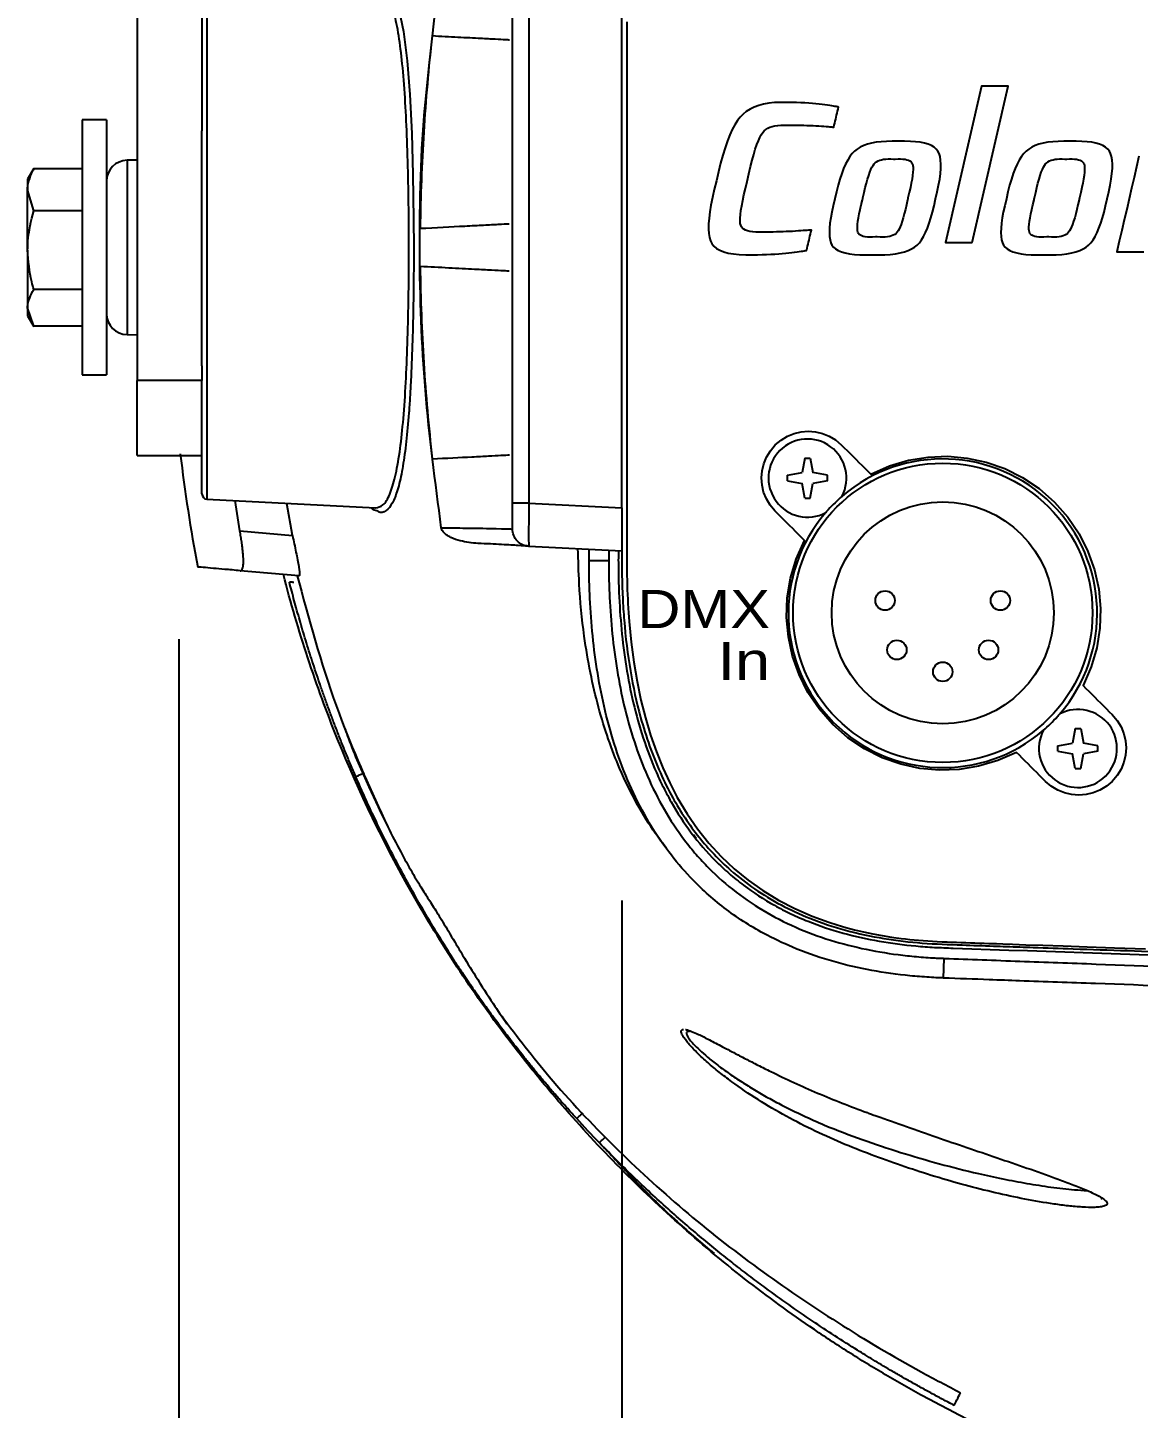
# Model space of a CAD drawing. Header units: inches. Extents: x 0.7 to 44.2, y 3.2 to 34.6.
# Drawn here: x 0.684 to 3.886, y 8.961 to 12.942 of the extents above; entities that cross this region are included whole.
import ezdxf

# ---------------------------------------------------------------- set-up
doc = ezdxf.new("R2010")
doc.units = ezdxf.units.IN
doc.header["$MEASUREMENT"] = 0
for name, color, linetype in [('7412A1205 - CSPAR-XLR', 7, 'Continuous'), ('DIM', 1, 'Continuous'), ('LABEL', 2, 'Continuous'), ('OBJECT', 7, 'Continuous')]:
    doc.layers.add(name, color=color, linetype=linetype)
doc.styles.add('Arial', font='arial.ttf')
doc.dimstyles.new('ETC EU Metric & ANSI.35 Stacked', dxfattribs={"dimscale": 2.666667, "dimtxt": 0.35, "dimasz": 0.4375, "dimexe": 0.35, "dimexo": 0.35, "dimgap": 0.116667, "dimtad": 0, "dimtih": 1, "dimtoh": 1, "dimdec": 0, "dimlfac": 25.4, "dimzin": 4, "dimdsep": 46, "dimtxsty": 'Arial', "dimcen": 0.175, "dimadec": 0, "dimazin": 0, "dimtfac": 0.75, "dimtdec": 0, "dimtofl": 0, "dimtmove": 0, "dimatfit": 3, "dimfxl": 1, "dimtolj": 1, "dimtzin": 0, "dimarcsym": 0})

# ---------------------------------------------------------------- blocks, each defined once
blk = doc.blocks.new('*D7')
at = {"layer": 'Defpoints', "color": 0, "transparency": 16777216}
for p in [(2.3968, 10.7758), (7.7618, 10.7715), (7.7618, 6.9235)]:
    blk.add_point(p, dxfattribs=at)
at = {"layer": 'DIM', "color": 0, "lineweight": -2, "transparency": 16777216}
for p, q in [((2.3968, 10.4258), (2.3968, 6.5735)), ((7.7618, 10.4215), (7.7618, 6.5735)), ((2.8343, 6.9235), (4.1898, 6.9235)), ((7.3243, 6.9235), (5.9687, 6.9235))]:
    blk.add_line(p, q, dxfattribs=at)
at = {"layer": 'DIM', "color": 0, "transparency": 16777216}
for points in [[(2.8343, 6.9964), (2.8343, 6.8506), (2.3968, 6.9235)], [(7.3243, 6.9964), (7.3243, 6.8506), (7.7618, 6.9235)]]:
    blk.add_solid(points, dxfattribs=at)
at = {"layer": 'DIM', "color": 0, "transparency": 16777216, "char_height": 0.35, "attachment_point": 5, "style": 'Arial'}
for s, insert in [('\\A1;136mm', (5.0793, 7.219)), ('\\A1;[5.36"]', (5.0793, 6.5825))]:
    blk.add_mtext(s, dxfattribs=dict(at, insert=insert))
blk = doc.blocks.new('*D8')
at = {"layer": 'Defpoints', "color": 0, "transparency": 16777216}
for p in [(9.1034, 11.6873), (1.1201, 11.5293), (9.1034, 5.2686)]:
    blk.add_point(p, dxfattribs=at)
at = {"layer": 'DIM', "color": 0, "lineweight": -2, "transparency": 16777216}
for p, q in [((9.1034, 11.3373), (9.1034, 4.9186)), ((1.1201, 11.1793), (1.1201, 4.9186)), ((1.5576, 5.2686), (4.2028, 5.2686)), ((8.6659, 5.2686), (6.0207, 5.2686))]:
    blk.add_line(p, q, dxfattribs=at)
at = {"layer": 'DIM', "color": 0, "transparency": 16777216}
for points in [[(1.5576, 5.3415), (1.5576, 5.1957), (1.1201, 5.2686)], [(8.6659, 5.3415), (8.6659, 5.1957), (9.1034, 5.2686)]]:
    blk.add_solid(points, dxfattribs=at)
at = {"layer": 'DIM', "color": 0, "transparency": 16777216, "char_height": 0.35, "attachment_point": 5, "style": 'Arial'}
for s, insert in [('\\A1;203mm', (5.1118, 5.5641)), ('\\A1;[7.98"]', (5.1118, 4.9277))]:
    blk.add_mtext(s, dxfattribs=dict(at, insert=insert))

msp = doc.modelspace()

# ---------------------------------------------------------------- linework, layer by layer
for p, q in [((0.9998, 18.7806), (0.9998, 11.9251)), ((1.1868, 18.7806), (1.1868, 12.6442)), ((1.8512, 12.9179), (1.8726, 13.1164)), ((2.3968, 11.5574), (2.3968, 13.0594)), ((1.201, 13.0341), (1.201, 12.3084)), ((2.0818, 11.5715), (2.0818, 13.0453)), ((2.1291, 13.0453), (2.1291, 11.5715)), ((2.0813, 12.9059), (2.0813, 12.9059)), ((0.9118, 12.6759), (0.8418, 12.6759)), ((0.8418, 12.6759), (0.8418, 11.9409)), ((0.9118, 12.6759), (0.9118, 11.9409)), ((1.1868, 12.3084), (1.1868, 12.6442)), ((0.9998, 12.5601), (0.9707, 12.5596)), ((0.9707, 12.5596), (0.9707, 12.0572)), ((0.702, 12.5359), (0.6843, 12.5053)), ((0.6843, 12.5053), (0.6843, 12.4749)), ((0.7019, 12.5355), (0.7003, 12.5309)), ((0.8418, 12.5355), (0.7019, 12.5355)), ((0.7019, 12.4143), (0.6843, 12.4749)), ((0.6843, 12.3007), (0.6843, 12.4749)), ((0.8418, 12.4143), (0.7019, 12.4143)), ((2.081, 12.3774), (2.081, 12.3774)), ((1.1868, 11.9672), (1.1868, 12.3084)), ((1.201, 12.3084), (1.201, 11.5827)), ((0.6843, 12.3007), (0.6843, 12.1342)), ((2.081, 12.2394), (2.081, 12.2394)), ((0.8418, 12.1871), (0.7019, 12.1871)), ((0.7019, 12.0813), (0.6843, 12.1342)), ((0.6843, 12.1342), (0.6843, 12.1116)), ((0.6843, 12.1116), (0.702, 12.0809)), ((0.8418, 12.0813), (0.7019, 12.0813)), ((0.9707, 12.0572), (0.9998, 12.0567)), ((1.1868, 11.9672), (1.1868, 11.9251)), ((0.8418, 11.9409), (0.9118, 11.9409)), ((1.1868, 11.9251), (0.9998, 11.9251)), ((0.9998, 11.7084), (0.9998, 11.9251)), ((1.1868, 11.8874), (1.1868, 11.9251)), ((1.1868, 11.5976), (1.1868, 11.8874)), ((0.9998, 11.7084), (1.1868, 11.7084)), ((2.0813, 11.7109), (2.0813, 11.7109)), ((1.201, 11.5827), (1.6869, 11.5572)), ((1.2961, 11.4911), (1.282, 11.5784)), ((1.4477, 11.4775), (1.4314, 11.5706)), ((2.1291, 11.5715), (2.3968, 11.5574)), ((1.2961, 11.4911), (1.4477, 11.4775)), ((2.3968, 11.4326), (2.1291, 11.4466)), ((2.3023, 11.4056), (2.3023, 11.4376)), ((2.359, 11.4346), (2.3591, 11.4057)), ((2.3023, 11.4056), (2.3591, 11.4057)), ((1.4663, 11.3616), (1.297, 11.3764)), ((1.4615, 11.362), (1.4667, 11.3416)), ((1.4663, 11.3616), (1.4617, 11.362)), ((2.6108, 10.6042), (2.603, 10.6151)), ((3.3241, 10.202), (3.3262, 10.2587)), ((2.5916, 10.0481), (2.5921, 10.048))]:
    msp.add_line(p, q)
at = {"flags": 128}
msp.add_lwpolyline([(1.7186, 13.0669), (1.7377, 13.0418), (1.7543, 12.9952), (1.7674, 12.9308), (1.778, 12.8466), (1.7857, 12.7496), (1.7914, 12.6371), (1.7949, 12.5184), (1.7968, 12.3903), (1.7971, 12.3084)], dxfattribs=at)
msp.add_circle((3.3218, 11.255), 0.4315)
for centre, radius, start, end in [((0.9718, 12.4996), 0.06, 91, 180), ((0.9718, 12.1172), 0.06, 180, 269), ((2.932, 11.6434), 0.1125, 332.2469, 297.7531), ((6.0768, 12.3084), 4.9882, 186.8464, 190.6459), ((3.3218, 11.2537), 0.445, 319.2986, 130.7014), ((1.2018, 11.5976), 0.015, 180, 267), ((3.3218, 11.2537), 0.445, 139.2986, 310.7014), ((3.7115, 10.8639), 0.1125, 152.2469, 117.7531)]:
    msp.add_arc(centre, radius, start, end)
for points, knots in [([(1.7832, 12.3084), (1.7832, 12.3353), (1.783, 12.4038), (1.7814, 12.5135), (1.7779, 12.632), (1.7724, 12.7424), (1.7647, 12.8393), (1.7543, 12.9219), (1.7412, 12.9866), (1.7248, 13.032), (1.7068, 13.0575), (1.6928, 13.0579), (1.6867, 13.0581)], [0, 0, 0, 0, 0.0675008, 0.171981, 0.2794949, 0.383922, 0.4913903, 0.5956309, 0.7028999, 0.8071273, 0.9143439, 1, 1, 1, 1]), ([(1.8501, 12.918), (1.8398, 12.8259), (1.8317, 12.7336), (1.8201, 12.5487), (1.8167, 12.4561), (1.8157, 12.3635)], [0, 0, 0, 0, 0.5, 0.5, 1, 1, 1, 1]), ([(2.0731, 12.9063), (2.0704, 12.9065), (2.0651, 12.9067), (2.0337, 12.9084), (1.9885, 12.9107), (1.9256, 12.914), (1.8752, 12.9167), (1.8501, 12.918)], [0, 0, 0, 0, 0.197238, 0.377446, 0.557806, 0.77887, 1, 1, 1, 1]), ([(1.8766, 11.5002), (1.8591, 11.6322), (1.8241, 11.8969), (1.8101, 12.3074), (1.8189, 12.6366), (1.8413, 12.8302), (1.8473, 12.8815)], [0, 0, 0, 0, 0.288198, 0.578039, 0.888239, 1, 1, 1, 1]), ([(0.6843, 12.4749), (0.6843, 12.4763), (0.6845, 12.4968), (0.6935, 12.5169), (0.7019, 12.5355)], [0, 0, 0, 0, 0.070201, 1, 1, 1, 1]), ([(0.6843, 12.3007), (0.6844, 12.3092), (0.6852, 12.3477), (0.6946, 12.3851), (0.7019, 12.4143)], [0, 0, 0, 0, 0.221869, 1, 1, 1, 1]), ([(1.8157, 12.3635), (1.8602, 12.3658), (1.9276, 12.3693), (2.0011, 12.3732), (2.0443, 12.3754), (2.0675, 12.3767), (2.0717, 12.3769), (2.0726, 12.3769)], [0, 0, 0, 0, 0.360553, 0.544849, 0.729283, 0.941847, 1, 1, 1, 1]), ([(1.6869, 11.5576), (1.6943, 11.5589), (1.7095, 11.5618), (1.7283, 11.5934), (1.7443, 11.6449), (1.7569, 11.7148), (1.7667, 11.8021), (1.7739, 11.9026), (1.779, 12.0155), (1.7817, 12.1232), (1.783, 12.222), (1.7832, 12.2795), (1.7832, 12.3084)], [0, 0, 0, 0, 0.104198, 0.215458, 0.321376, 0.430435, 0.535203, 0.643024, 0.747579, 0.85516, 0.927102, 1, 1, 1, 1]), ([(1.7971, 12.3084), (1.7971, 12.279), (1.797, 12.2499), (1.7965, 12.1919), (1.7961, 12.1632), (1.7956, 12.1346)], [0, 0, 0, 0, 0.5, 0.5, 1, 1, 1, 1]), ([(0.7019, 12.1871), (0.6998, 12.1945), (0.6894, 12.2314), (0.6866, 12.2699), (0.6843, 12.3007)], [0, 0, 0, 0, 0.198275, 1, 1, 1, 1]), ([(2.0726, 12.2399), (2.0688, 12.2401), (2.0618, 12.2405), (2.0233, 12.2425), (1.9708, 12.2452), (1.8995, 12.249), (1.8436, 12.2519), (1.8157, 12.2534)], [0, 0, 0, 0, 0.215327, 0.391546, 0.567946, 0.783942, 1, 1, 1, 1]), ([(1.8157, 12.2534), (1.8167, 12.1607), (1.8201, 12.0681), (1.8318, 11.8832), (1.84, 11.7909), (1.8504, 11.6988)], [0, 0, 0, 0, 0.5, 0.5, 1, 1, 1, 1]), ([(0.6843, 12.1342), (0.6843, 12.1355), (0.6845, 12.1533), (0.6935, 12.1709), (0.7019, 12.1871)], [0, 0, 0, 0, 0.070201, 1, 1, 1, 1]), ([(1.7956, 12.1346), (1.7949, 12.0974), (1.7941, 12.0614), (1.7918, 11.9915), (1.7905, 11.9577), (1.788, 11.9085), (1.7871, 11.8923), (1.7852, 11.8611), (1.7842, 11.8459), (1.7808, 11.8018), (1.7783, 11.7743), (1.774, 11.7359), (1.7724, 11.7236), (1.7692, 11.6998), (1.7675, 11.6886), (1.7621, 11.6567), (1.7581, 11.6379), (1.7516, 11.6134), (1.7493, 11.6058), (1.7445, 11.5919), (1.742, 11.5855), (1.7342, 11.5685), (1.7287, 11.56), (1.7228, 11.5541)], [0, 0, 0, 0, 0.125, 0.125, 0.25, 0.25, 0.3125, 0.3125, 0.375, 0.375, 0.5, 0.5, 0.5625, 0.5625, 0.625, 0.625, 0.75, 0.75, 0.8125, 0.8125, 0.875, 0.875, 1, 1, 1, 1]), ([(1.8504, 11.6988), (1.8904, 11.7009), (1.9508, 11.7041), (2.0147, 11.7074), (2.0512, 11.7093), (2.0697, 11.7103), (2.0728, 11.7105), (2.0732, 11.7105)], [0, 0, 0, 0, 0.373121, 0.56422, 0.755443, 0.975167, 1, 1, 1, 1]), ([(3.0316, 11.591), (3.0248, 11.585), (3.0112, 11.5729), (2.995, 11.556), (2.9868, 11.5466), (2.9844, 11.5439)], [0, 0, 0, 0, 0.4140162, 0.8311039, 1, 1, 1, 1]), ([(1.6911, 11.5493), (1.6859, 11.5497), (1.6807, 11.5502), (1.6748, 11.5578), (1.6748, 11.5578)], [0, 0, 0, 0, 0.998038, 1, 1, 1, 1]), ([(1.6852, 11.5578), (1.6855, 11.5575), (1.6862, 11.557), (1.6867, 11.5574), (1.6869, 11.5576)], [0, 0, 0, 0, 0.525064, 1, 1, 1, 1]), ([(1.7228, 11.5541), (1.7155, 11.5481), (1.7057, 11.5401), (1.6941, 11.5474), (1.6911, 11.5493)], [0, 0, 0, 0, 0.743427, 1, 1, 1, 1]), ([(2.0818, 11.4966), (2.0818, 11.4966), (2.0818, 11.4973), (2.0818, 11.5007), (2.0818, 11.5023), (2.0818, 11.5067), (2.0818, 11.5095), (2.0818, 11.5168), (2.0818, 11.5213), (2.0818, 11.5307), (2.0818, 11.5356), (2.0818, 11.5508), (2.0818, 11.5611), (2.0818, 11.5715)], [0, 0, 0, 0, 0.25, 0.25, 0.375, 0.375, 0.5, 0.5, 0.625, 0.625, 0.75, 0.75, 1, 1, 1, 1]), ([(2.1291, 11.5715), (2.1228, 11.5715), (2.1166, 11.5715), (2.1051, 11.5715), (2.0998, 11.5715), (2.0911, 11.5715), (2.0877, 11.5715), (2.083, 11.5715), (2.0818, 11.5715), (2.0818, 11.5715)], [0, 0, 0, 0, 0.25, 0.25, 0.5, 0.5, 0.75, 0.75, 1, 1, 1, 1]), ([(2.1291, 11.5715), (2.129, 11.5546), (2.1287, 11.5376), (2.1284, 11.5133), (2.1283, 11.5055), (2.1281, 11.4906), (2.1281, 11.4839), (2.1281, 11.472), (2.1281, 11.4669), (2.1283, 11.4586), (2.1284, 11.4554), (2.1287, 11.4483), (2.129, 11.4467), (2.1291, 11.4466)], [0, 0, 0, 0, 0.25, 0.25, 0.375, 0.375, 0.5, 0.5, 0.625, 0.625, 0.75, 0.75, 1, 1, 1, 1]), ([(2.3968, 11.5574), (2.3968, 11.554), (2.3968, 11.5474), (2.3968, 11.5376), (2.3968, 11.5283), (2.3968, 11.5194), (2.3968, 11.5109), (2.3968, 11.5029), (2.3968, 11.4953), (2.3968, 11.4881), (2.3968, 11.4814), (2.3968, 11.4751), (2.3968, 11.4692), (2.3968, 11.4638), (2.3968, 11.4588), (2.3968, 11.4542), (2.3968, 11.4501), (2.3968, 11.4464), (2.3968, 11.4431), (2.3968, 11.4403), (2.3968, 11.4379), (2.3968, 11.436), (2.3968, 11.4345), (2.3968, 11.4334), (2.3968, 11.4327), (2.3968, 11.4327), (2.3968, 11.4326)], [0, 0, 0, 0, 0.050284, 0.098526, 0.144832, 0.189324, 0.232139, 0.273432, 0.313373, 0.352151, 0.389974, 0.427064, 0.463657, 0.5, 0.536342, 0.572936, 0.610026, 0.647849, 0.686627, 0.726568, 0.76786, 0.810676, 0.855168, 0.901474, 0.949715, 1, 1, 1, 1]), ([(1.297, 11.3764), (1.2974, 11.3764), (1.2984, 11.3764), (1.2997, 11.3768), (1.3008, 11.3776), (1.3019, 11.3788), (1.3033, 11.3811), (1.3048, 11.3852), (1.306, 11.3933), (1.3064, 11.4044), (1.3059, 11.4175), (1.3047, 11.431), (1.3032, 11.4442), (1.3013, 11.4587), (1.2989, 11.4745), (1.2971, 11.4854), (1.2961, 11.4911)], [0, 0, 0, 0, 0.050888, 0.099599, 0.146269, 0.191045, 0.234083, 0.334266, 0.425738, 0.522977, 0.617017, 0.686121, 0.757585, 0.832957, 0.913453, 1, 1, 1, 1]), ([(1.4477, 11.4775), (1.4495, 11.4695), (1.4512, 11.4615), (1.4545, 11.4457), (1.4562, 11.4379), (1.4593, 11.4225), (1.4608, 11.4151), (1.4635, 11.4012), (1.4647, 11.3948), (1.4665, 11.3839), (1.4671, 11.3792), (1.4679, 11.3718), (1.4681, 11.369), (1.4681, 11.3629), (1.4674, 11.3615), (1.4663, 11.3616)], [0, 0, 0, 0, 0.125, 0.125, 0.25, 0.25, 0.375, 0.375, 0.5, 0.5, 0.625, 0.625, 0.75, 0.75, 1, 1, 1, 1]), ([(1.9819, 11.4551), (1.9652, 11.4559), (1.9481, 11.4581), (1.9221, 11.4651), (1.9133, 11.4679), (1.8999, 11.4744), (1.8954, 11.4768), (1.8885, 11.4819), (1.8862, 11.4839), (1.8826, 11.4877), (1.8814, 11.4891), (1.8796, 11.492), (1.879, 11.4931), (1.878, 11.4951), (1.8777, 11.4959), (1.8771, 11.4978), (1.8768, 11.4989), (1.8766, 11.5002)], [0, 0, 0, 0, 0.5, 0.5, 0.75, 0.75, 0.875, 0.875, 0.9375, 0.9375, 0.96875, 0.96875, 0.984375, 0.984375, 0.992188, 0.992188, 1, 1, 1, 1]), ([(1.8766, 11.5002), (1.9008, 11.4999), (1.9439, 11.4995), (1.9976, 11.4986), (2.05, 11.4975), (2.0788, 11.4966), (2.0806, 11.4966), (2.0814, 11.4966)], [0, 0, 0, 0, 0.196042, 0.349629, 0.503105, 0.810212, 1, 1, 1, 1]), ([(2.1291, 11.4466), (2.1228, 11.447), (2.1166, 11.4485), (2.1051, 11.4538), (2.0998, 11.4576), (2.0911, 11.4667), (2.0877, 11.4722), (2.083, 11.4839), (2.0818, 11.4902), (2.0818, 11.4966)], [0, 0, 0, 0, 0.25, 0.25, 0.5, 0.5, 0.75, 0.75, 1, 1, 1, 1]), ([(2.1291, 11.4466), (2.1294, 11.4466), (2.1278, 11.4468), (2.1183, 11.4476), (2.1104, 11.4482), (2.0862, 11.4498), (2.0699, 11.4508), (2.0302, 11.4529), (2.0069, 11.454), (1.9819, 11.4551)], [0, 0, 0, 0, 0.25, 0.25, 0.5, 0.5, 0.75, 0.75, 1, 1, 1, 1]), ([(2.1239, 11.4479), (2.1238, 11.4479), (2.1199, 11.4482), (2.115, 11.4484), (2.1102, 11.4486)], [0, 0, 0, 0, 0.014565, 1, 1, 1, 1]), ([(2.5256, 10.5757), (2.515, 10.5895), (2.4886, 10.6238), (2.4419, 10.699), (2.3954, 10.7919), (2.3581, 10.8874), (2.3293, 10.98), (2.3057, 11.0801), (2.2857, 11.1991), (2.2737, 11.3208), (2.2714, 11.4061), (2.2705, 11.4398)], [0, 0, 0, 0, 0.112427, 0.279026, 0.42671, 0.527764, 0.622672, 0.713572, 0.802646, 0.922123, 1, 1, 1, 1]), ([(2.3868, 11.4331), (2.3868, 11.4154), (2.3867, 11.3976), (2.3871, 11.3621), (2.3875, 11.3443), (2.3894, 11.2911), (2.3915, 11.2556), (2.3978, 11.1847), (2.4019, 11.1494), (2.4126, 11.0787), (2.4191, 11.0436), (2.4426, 10.9396), (2.4634, 10.872), (2.4982, 10.7902), (2.5056, 10.774), (2.5215, 10.7418), (2.5299, 10.7259), (2.5563, 10.6792), (2.5757, 10.6494), (2.6183, 10.5926), (2.6415, 10.5656), (2.6794, 10.5275), (2.6926, 10.5151), (2.7195, 10.4916), (2.7334, 10.4804), (2.7759, 10.4483), (2.8057, 10.429), (2.8523, 10.403), (2.8682, 10.3949), (2.9005, 10.3795), (2.9171, 10.3723), (3, 10.339), (3.0685, 10.3207), (3.1735, 10.3023), (3.2089, 10.2977), (3.2624, 10.2928), (3.2802, 10.2915), (3.3159, 10.2896), (3.3338, 10.289), (3.9234, 10.2686), (4.4951, 10.2486), (5.0668, 10.2285)], [0, 0, 0, 0, 0.015625, 0.015625, 0.03125, 0.03125, 0.0625, 0.0625, 0.09375, 0.09375, 0.125, 0.125, 0.1875, 0.1875, 0.203125, 0.203125, 0.21875, 0.21875, 0.25, 0.25, 0.28125, 0.28125, 0.296875, 0.296875, 0.3125, 0.3125, 0.34375, 0.34375, 0.359375, 0.359375, 0.375, 0.375, 0.4375, 0.4375, 0.46875, 0.46875, 0.484375, 0.484375, 0.5, 0.5, 1, 1, 1, 1]), ([(2.3968, 11.4395), (2.3968, 11.4313), (2.3968, 11.4074), (2.3969, 11.3607), (2.3989, 11.3002), (2.4049, 11.2065), (2.4189, 11.0903), (2.4451, 10.9692), (2.4756, 10.8714), (2.5065, 10.7939), (2.551, 10.7044), (2.6154, 10.6071), (2.6976, 10.5207), (2.779, 10.4573), (2.8557, 10.4109), (2.9432, 10.3706), (3.0424, 10.3378), (3.1512, 10.3146), (3.2639, 10.3013), (3.3695, 10.2977), (3.4504, 10.295), (3.5186, 10.2926), (3.5953, 10.29), (3.7112, 10.2859), (3.8566, 10.2809), (3.989, 10.2763), (4.1347, 10.2712), (4.3016, 10.2653), (4.5303, 10.2573), (4.7924, 10.2481), (4.9783, 10.2416), (5.0768, 10.2382)], [0, 0, 0, 0, 0.007204, 0.020946, 0.04089, 0.060206, 0.103209, 0.143271, 0.168545, 0.192826, 0.216271, 0.255993, 0.294527, 0.320163, 0.346158, 0.372854, 0.404365, 0.437529, 0.470096, 0.503626, 0.529998, 0.541053, 0.563369, 0.597229, 0.642632, 0.690825, 0.713234, 0.770308, 0.837127, 0.913691, 1, 1, 1, 1]), ([(1.297, 11.3764), (1.2814, 11.3778), (1.2503, 11.3805), (1.2163, 11.3835), (1.1889, 11.3859), (1.1738, 11.3872), (1.1751, 11.3871), (1.1753, 11.3871)], [0, 0, 0, 0, 0.209719, 0.419698, 0.682655, 0.94583, 1, 1, 1, 1]), ([(3.3241, 10.202), (3.3217, 10.2021), (3.3125, 10.2025), (3.2941, 10.2034), (3.2595, 10.2055), (3.195, 10.2113), (3.0659, 10.2305), (2.9279, 10.2705), (2.7917, 10.3357), (2.6909, 10.4008), (2.6006, 10.4822), (2.5267, 10.5695), (2.4676, 10.6595), (2.4171, 10.7601), (2.3776, 10.8643), (2.3378, 11.0064), (2.3146, 11.1516), (2.3053, 11.2787), (2.303, 11.3451), (2.3024, 11.3814), (2.3023, 11.3996), (2.3023, 11.4056)], [0, 0, 0, 0, 0.003919, 0.015485, 0.030988, 0.061999, 0.124187, 0.249989, 0.30107, 0.377403, 0.450514, 0.504321, 0.568963, 0.63086, 0.692952, 0.755784, 0.878175, 0.939065, 0.969525, 0.98985, 1, 1, 1, 1]), ([(2.3591, 11.4057), (2.3591, 11.4007), (2.3591, 11.3918), (2.3593, 11.374), (2.3598, 11.3437), (2.362, 11.2819), (2.371, 11.1589), (2.3933, 11.019), (2.4314, 10.8826), (2.4691, 10.783), (2.517, 10.6877), (2.5659, 10.6134), (2.6105, 10.5581), (2.6585, 10.5063), (2.725, 10.4476), (2.8137, 10.3886), (2.9096, 10.3414), (3.0103, 10.3058), (3.1141, 10.2807), (3.2021, 10.2676), (3.264, 10.2621), (3.2949, 10.2601), (3.3127, 10.2592), (3.3216, 10.2589), (3.3262, 10.2587)], [0, 0, 0, 0, 0.008948, 0.015654, 0.031285, 0.062485, 0.124685, 0.248875, 0.311527, 0.374157, 0.436534, 0.49935, 0.530625, 0.561707, 0.623814, 0.686636, 0.749162, 0.81181, 0.87464, 0.937224, 0.968568, 0.984271, 0.991974, 1, 1, 1, 1]), ([(4.0895, 8.6639), (3.9287, 8.7077), (3.7723, 8.7617), (3.4681, 8.8893), (3.3203, 8.9629), (3.1409, 9.0675), (3.1053, 9.089), (3.0347, 9.1334), (2.9996, 9.1562), (2.8958, 9.2262), (2.8285, 9.2749), (2.6322, 9.4271), (2.5087, 9.5365), (2.3345, 9.7124), (2.2783, 9.7731), (2.1967, 9.867), (2.17, 9.8989), (2.1175, 9.9636), (2.0917, 9.9965), (1.9656, 10.1631), (1.8746, 10.3016), (1.7118, 10.5886), (1.6399, 10.7372), (1.5467, 10.9677), (1.518, 11.0458), (1.4657, 11.2046), (1.4422, 11.2848), (1.4214, 11.3655)], [0, 0, 0, 0, 0.125, 0.125, 0.25, 0.25, 0.28125, 0.28125, 0.3125, 0.3125, 0.375, 0.375, 0.5, 0.5, 0.5625, 0.5625, 0.59375, 0.59375, 0.625, 0.625, 0.75, 0.75, 0.875, 0.875, 0.9375, 0.9375, 1, 1, 1, 1]), ([(1.4519, 11.3425), (1.4481, 11.3428), (1.4427, 11.3433), (1.4395, 11.3436), (1.4386, 11.3437)], [0, 0, 0, 0, 0.710924, 1, 1, 1, 1]), ([(1.6301, 10.7828), (1.6251, 10.7946), (1.615, 10.8179), (1.6006, 10.8529), (1.5867, 10.8874), (1.5734, 10.9214), (1.5606, 10.955), (1.5485, 10.988), (1.5368, 11.0205), (1.5256, 11.0525), (1.515, 11.0841), (1.5048, 11.115), (1.4951, 11.1455), (1.4858, 11.1754), (1.477, 11.2048), (1.4686, 11.2337), (1.4605, 11.2619), (1.4529, 11.2897), (1.4455, 11.3168), (1.4409, 11.3348), (1.4386, 11.3437)], [0, 0, 0, 0, 0.064926, 0.128717, 0.191381, 0.252927, 0.313364, 0.3727, 0.430943, 0.488098, 0.544167, 0.599146, 0.653033, 0.705824, 0.757525, 0.808158, 0.857724, 0.90622, 0.953646, 1, 1, 1, 1]), ([(1.4668, 11.3412), (1.5015, 11.2144), (1.5656, 10.9801), (1.6665, 10.7593), (1.7127, 10.6581)], [0, 0, 0, 0, 0.5415, 1, 1, 1, 1]), ([(3.6119, 10.9163), (3.6187, 10.9223), (3.6323, 10.9344), (3.6486, 10.9514), (3.6568, 10.9608), (3.6591, 10.9635)], [0, 0, 0, 0, 0.414016, 0.831104, 1, 1, 1, 1]), ([(1.599, 10.9196), (1.6022, 10.9107), (1.6227, 10.8539), (1.6643, 10.7591), (1.7155, 10.65), (1.7582, 10.5677), (1.7914, 10.508), (1.8207, 10.4588), (1.8381, 10.4323), (1.8539, 10.4077), (1.8672, 10.3861), (1.8819, 10.3619), (1.9046, 10.3238), (1.937, 10.2696), (1.9794, 10.2004), (2.0232, 10.1317), (2.0523, 10.0892), (2.0655, 10.07)], [0, 0, 0, 0, 0.0251145, 0.1600498, 0.2771205, 0.3540185, 0.4224767, 0.4837485, 0.5394625, 0.5641236, 0.5874974, 0.6116355, 0.6383927, 0.7046438, 0.7929214, 0.906155, 1, 1, 1, 1]), ([(1.6301, 10.7828), (1.6313, 10.7832), (1.6334, 10.7842), (1.6436, 10.7886), (1.6533, 10.7928), (1.6548, 10.7935)], [0, 0, 0, 0, 0.4938448, 0.9210495, 1, 1, 1, 1]), ([(2.2668, 9.7969), (2.2581, 9.8064), (2.2411, 9.8252), (2.2163, 9.8531), (2.1928, 9.8803), (2.1703, 9.9067), (2.149, 9.9323), (2.1288, 9.9571), (2.1096, 9.9809), (2.0915, 10.0039), (2.0743, 10.026), (2.0582, 10.0472), (2.0429, 10.0675), (2.0286, 10.0868), (2.0152, 10.1052), (2.0027, 10.1226), (1.991, 10.139), (1.9801, 10.1545), (1.97, 10.1689), (1.9608, 10.1824), (1.9523, 10.1949), (1.9446, 10.2063), (1.9376, 10.2167), (1.9313, 10.2261), (1.9258, 10.2345), (1.921, 10.2418), (1.9169, 10.2481), (1.9135, 10.2534), (1.9107, 10.2576), (1.9087, 10.2608), (1.8925, 10.2858), (1.8632, 10.3326), (1.8221, 10.4015), (1.7839, 10.4689), (1.7484, 10.5348), (1.7154, 10.5992), (1.6848, 10.6618), (1.6565, 10.7227), (1.6388, 10.763), (1.6301, 10.7828)], [0, 0, 0, 0, 0.03282, 0.06449, 0.095012, 0.12439, 0.152629, 0.179734, 0.205707, 0.230553, 0.254277, 0.276883, 0.298379, 0.31877, 0.33806, 0.356256, 0.373361, 0.389379, 0.404315, 0.418172, 0.430954, 0.442664, 0.453304, 0.462876, 0.471384, 0.478829, 0.485212, 0.490535, 0.494798, 0.498004, 0.500152, 0.570502, 0.63852, 0.704252, 0.767741, 0.829025, 0.888142, 0.945124, 1, 1, 1, 1]), ([(3.3262, 10.2587), (3.3988, 10.256), (3.5447, 10.2505), (3.8364, 10.2398), (4.1978, 10.227), (4.6321, 10.2121), (4.9206, 10.2027), (5.0668, 10.1979)], [0, 0, 0, 0, 0.125187, 0.251412, 0.502824, 0.748147, 1, 1, 1, 1]), ([(5.0668, 10.1412), (4.9711, 10.1443), (4.7793, 10.1506), (4.4904, 10.1603), (4.1512, 10.172), (3.8352, 10.1832), (3.5869, 10.1923), (3.4409, 10.1977), (3.3679, 10.2004), (3.3241, 10.202)], [0, 0, 0, 0, 0.164592, 0.330294, 0.497154, 0.748574, 0.874287, 0.924572, 1, 1, 1, 1]), ([(2.0509, 10.0915), (2.0956, 10.0329), (2.1957, 9.9018), (2.3718, 9.7159), (2.5729, 9.531), (2.7889, 9.3614), (3.0181, 9.2063), (3.2146, 9.0894), (3.3351, 9.0264), (3.3732, 9.0064)], [0, 0, 0, 0, 0.128059, 0.286722, 0.444273, 0.602726, 0.763622, 0.925177, 1, 1, 1, 1]), ([(2.5682, 10.0469), (2.5679, 10.0492), (2.5683, 10.0509), (2.5705, 10.0532), (2.5723, 10.0539), (2.5746, 10.054)], [0, 0, 0, 0, 0.5, 0.5, 1, 1, 1, 1]), ([(3.7884, 9.5449), (3.7849, 9.5436), (3.7806, 9.5427), (3.7709, 9.5415), (3.7654, 9.5411), (3.7485, 9.5406), (3.7362, 9.5409), (3.7106, 9.5425), (3.6973, 9.5436), (3.6702, 9.5466), (3.6565, 9.5484), (3.615, 9.5543), (3.587, 9.5591), (3.5303, 9.5701), (3.5017, 9.5762), (3.4441, 9.5896), (3.415, 9.597), (3.3571, 9.6126), (3.3281, 9.621), (3.2414, 9.6475), (3.1837, 9.6671), (3.0974, 9.6994), (3.0687, 9.7106), (3.0113, 9.7345), (2.9827, 9.7472), (2.9261, 9.7743), (2.8981, 9.7886), (2.843, 9.8189), (2.8158, 9.8349), (2.7633, 9.868), (2.7379, 9.8853), (2.7012, 9.9122), (2.6892, 9.9214), (2.6661, 9.9397), (2.6551, 9.9489), (2.6342, 9.9673), (2.6242, 9.9765), (2.6063, 9.9941), (2.5982, 10.0025), (2.5879, 10.0145), (2.5847, 10.0183), (2.5792, 10.0255), (2.5769, 10.0288), (2.5729, 10.035), (2.5713, 10.0379), (2.5691, 10.0429), (2.5684, 10.0451), (2.5682, 10.0469)], [0, 0, 0, 0, 0.015625, 0.015625, 0.03125, 0.03125, 0.0625, 0.0625, 0.09375, 0.09375, 0.125, 0.125, 0.1875, 0.1875, 0.25, 0.25, 0.3125, 0.3125, 0.375, 0.375, 0.5, 0.5, 0.5625, 0.5625, 0.625, 0.625, 0.6875, 0.6875, 0.75, 0.75, 0.8125, 0.8125, 0.84375, 0.84375, 0.875, 0.875, 0.90625, 0.90625, 0.9375, 0.9375, 0.953125, 0.953125, 0.96875, 0.96875, 0.984375, 0.984375, 1, 1, 1, 1]), ([(2.58, 10.0533), (2.581, 10.0533), (2.5854, 10.0529), (2.5977, 10.0484), (2.6195, 10.0389), (2.6493, 10.024), (2.684, 10.0056), (2.7191, 9.9871), (2.7533, 9.9691), (2.7892, 9.9508), (2.8353, 9.9278), (2.8925, 9.9006), (2.9612, 9.8702), (3.0317, 9.841), (3.0797, 9.823), (3.1038, 9.8141)], [0, 0, 0, 0, 0.014983, 0.068894, 0.124381, 0.201494, 0.28071, 0.344248, 0.408281, 0.473493, 0.538988, 0.652759, 0.76728, 0.883456, 1, 1, 1, 1]), ([(2.5915, 10.048), (2.591, 10.0481), (2.5875, 10.0485), (2.5842, 10.0469), (2.5825, 10.0425), (2.5854, 10.0347), (2.5924, 10.0244), (2.604, 10.0108), (2.621, 9.9939), (2.6446, 9.9731), (2.6733, 9.9502), (2.7066, 9.9261), (2.7421, 9.9023), (2.7794, 9.8792), (2.8181, 9.8569), (2.8646, 9.832), (2.919, 9.8053), (2.9961, 9.7711), (3.0901, 9.7355), (3.2006, 9.6986), (3.3123, 9.6659), (3.4106, 9.6411), (3.4946, 9.6228), (3.5645, 9.6096), (3.6339, 9.5989), (3.6926, 9.5918), (3.7262, 9.59), (3.7384, 9.5893)], [0, 0, 0, 0, 0.003624, 0.021251, 0.039709, 0.058894, 0.0775, 0.096696, 0.121322, 0.146676, 0.176734, 0.207321, 0.238117, 0.269148, 0.300721, 0.332419, 0.379962, 0.427724, 0.509498, 0.59173, 0.675091, 0.758769, 0.811098, 0.863535, 0.916466, 0.969714, 1, 1, 1, 1]), ([(2.2668, 9.7969), (2.2677, 9.7977), (2.2695, 9.7993), (2.2772, 9.8064), (2.2844, 9.813), (2.2851, 9.8136)], [0, 0, 0, 0, 0.512048, 0.955066, 1, 1, 1, 1]), ([(3.1038, 9.8141), (3.1082, 9.8125), (3.1125, 9.8109), (3.1213, 9.8077), (3.1257, 9.8062), (3.1301, 9.8046)], [0, 0, 0, 0, 0.5, 0.5, 1, 1, 1, 1]), ([(3.1301, 9.8046), (3.1882, 9.7837), (3.2464, 9.7633), (3.3626, 9.7232), (3.4206, 9.7035), (3.5073, 9.674), (3.5361, 9.6641), (3.593, 9.6444), (3.6212, 9.6345), (3.6628, 9.6193), (3.6765, 9.6142), (3.7034, 9.6039), (3.7167, 9.5986), (3.7419, 9.588), (3.754, 9.5825), (3.7704, 9.5741), (3.7755, 9.5713), (3.7845, 9.5656), (3.7884, 9.5627), (3.7912, 9.56)], [0, 0, 0, 0, 0.25, 0.25, 0.5, 0.5, 0.625, 0.625, 0.75, 0.75, 0.8125, 0.8125, 0.875, 0.875, 0.9375, 0.9375, 0.96875, 0.96875, 1, 1, 1, 1]), ([(2.3322, 9.7272), (2.3331, 9.7281), (2.3349, 9.7298), (2.3423, 9.7369), (2.3493, 9.7436), (2.3498, 9.7441)], [0, 0, 0, 0, 0.515453, 0.961569, 1, 1, 1, 1]), ([(3.3547, 8.97), (3.3432, 8.976), (3.3207, 8.9877), (3.2879, 9.0054), (3.2565, 9.0227), (3.2266, 9.0394), (3.1982, 9.0557), (3.1711, 9.0714), (3.1455, 9.0866), (3.1212, 9.1012), (3.0984, 9.1151), (3.0394, 9.1516), (2.9427, 9.2144), (2.841, 9.2861), (2.7681, 9.3405), (2.7241, 9.3743), (2.6788, 9.4102), (2.6322, 9.4483), (2.5844, 9.4887), (2.5355, 9.5315), (2.4856, 9.5767), (2.4349, 9.6245), (2.3834, 9.6746), (2.3494, 9.7095), (2.3322, 9.7272)], [0, 0, 0, 0, 0.030363, 0.059553, 0.087567, 0.114404, 0.140064, 0.164546, 0.187849, 0.209972, 0.230914, 0.250676, 0.372787, 0.501465, 0.542923, 0.586289, 0.631551, 0.678695, 0.727704, 0.778559, 0.831241, 0.885728, 0.941992, 1, 1, 1, 1]), ([(2.3441, 9.7156), (2.3746, 9.6822), (2.4452, 9.6051), (2.5514, 9.5017), (2.6271, 9.4376), (2.6626, 9.4075)], [0, 0, 0, 0, 0.287912, 0.666499, 1, 1, 1, 1]), ([(3.7784, 9.5663), (3.7789, 9.5659), (3.7796, 9.5652), (3.7794, 9.5654), (3.7794, 9.5655)], [0, 0, 0, 0, 0.674452, 1, 1, 1, 1]), ([(3.7912, 9.56), (3.7945, 9.5567), (3.7962, 9.5536), (3.7954, 9.5497), (3.7946, 9.5485), (3.7921, 9.5465), (3.7904, 9.5456), (3.7884, 9.5449)], [0, 0, 0, 0, 0.5, 0.5, 0.75, 0.75, 1, 1, 1, 1])]:
    msp.add_open_spline(points, degree=3, knots=knots)
for points in [[(1.4668, 11.3412), (1.4667, 11.3412), (1.4666, 11.3412), (1.4664, 11.3412)], [(2.3322, 9.7272), (2.31, 9.7502), (2.2882, 9.7734), (2.2668, 9.7969)], [(3.3547, 8.97), (3.3591, 8.9786), (3.3652, 8.9906), (3.3732, 9.0064)]]:
    msp.add_open_spline(points, degree=3)
at = {"layer": '7412A1205 - CSPAR-XLR'}
for centre, radius in [((3.3218, 11.255), 0.32), ((3.1555, 11.2904), 0.028), ((3.488, 11.2904), 0.028), ((3.1896, 11.1481), 0.028), ((3.4539, 11.1481), 0.028), ((3.3218, 11.085), 0.028)]:
    msp.add_circle(centre, radius, dxfattribs=at)
at = {"layer": 'LABEL'}
for points in [[(2.4113, 12.9584), (2.4113, 12.9315), (2.4112, 12.9046), (2.4112, 12.8777), (2.4112, 12.8509), (2.4112, 12.3034), (2.4112, 11.7657), (2.4112, 11.7657), (2.4112, 11.7183), (2.4112, 11.6755), (2.4112, 11.6373), (2.4112, 11.6036), (2.4112, 11.5744), (2.4112, 11.5498), (2.4112, 11.5298), (2.4112, 11.5143), (2.4112, 11.5033), (2.4112, 11.4969), (2.4112, 11.4969), (2.4112, 11.4759), (2.4112, 11.4566), (2.4112, 11.439), (2.4113, 11.4231), (2.4113, 11.4088), (2.4113, 11.3962), (2.4114, 11.3853), (2.4114, 11.3761), (2.4115, 11.3686), (2.4116, 11.3627), (2.4116, 11.3627), (2.4119, 11.3489), (2.4122, 11.3352), (2.4127, 11.3216), (2.4132, 11.3081), (2.4138, 11.2947), (2.4145, 11.2815), (2.4152, 11.2683), (2.4161, 11.2552), (2.417, 11.2423), (2.418, 11.2295), (2.418, 11.2295), (2.4238, 11.1701), (2.4314, 11.1126), (2.4409, 11.057), (2.4521, 11.0034), (2.465, 10.9518), (2.4798, 10.902), (2.4964, 10.8543), (2.5147, 10.8084), (2.5349, 10.7645), (2.5568, 10.7225), (2.5568, 10.7225), (2.5847, 10.6759), (2.6151, 10.632), (2.6479, 10.5909), (2.6831, 10.5525), (2.7208, 10.5169), (2.7609, 10.4841), (2.8034, 10.4541), (2.8484, 10.4268), (2.8958, 10.4023), (2.9457, 10.3805), (2.9457, 10.3805), (2.9691, 10.3715), (2.993, 10.3632), (3.0174, 10.3553), (3.0423, 10.3481), (3.0677, 10.3414), (3.0936, 10.3353), (3.1199, 10.3297), (3.1468, 10.3247), (3.1741, 10.3203), (3.202, 10.3164), (3.202, 10.3164), (3.2142, 10.315), (3.2266, 10.3136), (3.2392, 10.3123), (3.2521, 10.3111), (3.2652, 10.31), (3.2785, 10.309), (3.2921, 10.3082), (3.3059, 10.3074), (3.32, 10.3067), (3.3342, 10.3061), (3.3342, 10.3061), (3.3476, 10.3056), (3.3611, 10.3051), (3.3745, 10.3046), (3.3879, 10.3042), (3.4013, 10.3037), (3.4147, 10.3032), (3.4282, 10.3028), (3.4416, 10.3023), (3.455, 10.3019), (3.4684, 10.3015), (3.4684, 10.3015), (3.4764, 10.3012), (3.4945, 10.3006), (3.5228, 10.2996), (3.5612, 10.2982), (3.6099, 10.2965), (3.6687, 10.2945), (3.7376, 10.2921), (3.8167, 10.2893), (3.906, 10.2862)], [(3.4066, 12.3225), (3.5107, 12.7733), (3.4334, 12.7733), (3.3293, 12.3225), (3.4066, 12.3225)], [(2.9297, 12.3001), (2.931, 12.306), (2.9323, 12.3118), (2.9337, 12.3176), (2.935, 12.3235), (2.9364, 12.3293), (2.9377, 12.3352), (2.9391, 12.341), (2.9404, 12.3469), (2.9418, 12.3527), (2.9431, 12.3586), (2.9422, 12.3585), (2.9404, 12.3583), (2.9379, 12.3581), (2.9345, 12.3578), (2.9303, 12.3575), (2.9254, 12.3572), (2.9196, 12.3568), (2.913, 12.3563), (2.9056, 12.3558), (2.8974, 12.3553), (2.8887, 12.3547), (2.8799, 12.3543), (2.8709, 12.3539), (2.8618, 12.3535), (2.8525, 12.3533), (2.843, 12.3531), (2.8334, 12.3529), (2.8236, 12.3529), (2.8137, 12.3529), (2.8036, 12.3529), (2.7928, 12.3525), (2.7829, 12.3527), (2.7741, 12.3533), (2.7662, 12.3545), (2.7593, 12.3562), (2.7534, 12.3584), (2.7484, 12.3611), (2.7444, 12.3643), (2.7414, 12.3681), (2.7394, 12.3723), (2.7382, 12.3777), (2.7376, 12.3846), (2.7378, 12.3932), (2.7386, 12.4034), (2.7401, 12.4152), (2.7423, 12.4287), (2.7452, 12.4437), (2.7488, 12.4604), (2.753, 12.4788), (2.7579, 12.4987), (2.7628, 12.5209), (2.7677, 12.5413), (2.7724, 12.5599), (2.777, 12.5767), (2.7816, 12.5916), (2.786, 12.6048), (2.7904, 12.6161), (2.7946, 12.6257), (2.7988, 12.6334), (2.8028, 12.6394), (2.8071, 12.6441), (2.8121, 12.6483), (2.8176, 12.6519), (2.8238, 12.6549), (2.8306, 12.6573), (2.8381, 12.6591), (2.8461, 12.6604), (2.8548, 12.6611), (2.8641, 12.6612), (2.8741, 12.6608), (2.8839, 12.6609), (2.8936, 12.661), (2.9031, 12.661), (2.9124, 12.6609), (2.9216, 12.6607), (2.9305, 12.6604), (2.9393, 12.6601), (2.9479, 12.6597), (2.9564, 12.6592), (2.9646, 12.6587), (2.9724, 12.6581), (2.9794, 12.6576), (2.9857, 12.6571), (2.9911, 12.6567), (2.9958, 12.6563), (2.9998, 12.656), (3.003, 12.6557), (3.0054, 12.6555), (3.007, 12.6553), (3.0079, 12.6552), (3.0092, 12.661), (3.0106, 12.6668), (3.0119, 12.6725), (3.0132, 12.6783), (3.0146, 12.6841), (3.0159, 12.6899), (3.0172, 12.6957), (3.0186, 12.7015), (3.0199, 12.7073), (3.0212, 12.7131), (3.0208, 12.7133), (3.0195, 12.7136), (3.0175, 12.7141), (3.0147, 12.7146), (3.0112, 12.7152), (3.0069, 12.7159), (3.0018, 12.7167), (2.996, 12.7177), (2.9895, 12.7187), (2.9821, 12.7198), (2.9741, 12.7209), (2.9655, 12.7219), (2.9562, 12.7229), (2.9463, 12.7237), (2.9357, 12.7244), (2.9246, 12.725), (2.9128, 12.7255), (2.9004, 12.726), (2.8874, 12.7263), (2.8737, 12.7265), (2.8549, 12.7267), (2.8373, 12.726), (2.8208, 12.7242), (2.8055, 12.7215), (2.7913, 12.7177), (2.7782, 12.713), (2.7664, 12.7073), (2.7556, 12.7006), (2.7461, 12.6929), (2.7376, 12.6843), (2.7299, 12.6742), (2.7224, 12.6622), (2.7151, 12.6484), (2.7079, 12.6328), (2.701, 12.6153), (2.6943, 12.5959), (2.6878, 12.5747), (2.6816, 12.5516), (2.6755, 12.5267), (2.6696, 12.5), (2.6633, 12.4751), (2.6581, 12.4519), (2.6538, 12.4304), (2.6506, 12.4106), (2.6483, 12.3925), (2.647, 12.3761), (2.6468, 12.3615), (2.6475, 12.3485), (2.6493, 12.3372), (2.652, 12.3276), (2.6562, 12.3194), (2.6621, 12.3121), (2.6698, 12.3057), (2.6794, 12.3002), (2.6907, 12.2957), (2.7038, 12.2922), (2.7187, 12.2895), (2.7354, 12.2878), (2.7539, 12.287), (2.7742, 12.2872), (2.7881, 12.2874), (2.8015, 12.2877), (2.8142, 12.2881), (2.8264, 12.2886), (2.838, 12.2892), (2.8489, 12.2899), (2.8593, 12.2907), (2.8691, 12.2916), (2.8784, 12.2926), (2.887, 12.2937), (2.8949, 12.2948), (2.902, 12.2957), (2.9083, 12.2966), (2.9138, 12.2974), (2.9185, 12.2981), (2.9224, 12.2987), (2.9254, 12.2992), (2.9276, 12.2996), (2.9291, 12.2999), (2.9297, 12.3001)], [(3.301, 12.4483), (3.306, 12.4687), (3.31, 12.4877), (3.313, 12.5052), (3.3151, 12.5212), (3.3163, 12.5357), (3.3165, 12.5487), (3.3157, 12.5602), (3.314, 12.5703), (3.3113, 12.5789), (3.3077, 12.586), (3.3029, 12.592), (3.2966, 12.5973), (3.2889, 12.6019), (3.2797, 12.6058), (3.269, 12.609), (3.257, 12.6115), (3.2434, 12.6133), (3.2284, 12.6143), (3.212, 12.6147), (3.1941, 12.6144), (3.1764, 12.6147), (3.1598, 12.6143), (3.1444, 12.6133), (3.1301, 12.6115), (3.1169, 12.609), (3.1048, 12.6058), (3.0939, 12.6019), (3.084, 12.5973), (3.0753, 12.592), (3.0678, 12.586), (3.0609, 12.5789), (3.0543, 12.5703), (3.0479, 12.5602), (3.0419, 12.5487), (3.0361, 12.5357), (3.0305, 12.5212), (3.0253, 12.5052), (3.0203, 12.4877), (3.0155, 12.4687), (3.011, 12.4483), (3.0061, 12.4286), (3.0021, 12.4103), (2.9989, 12.3934), (2.9967, 12.3779), (2.9954, 12.3639), (2.995, 12.3513), (2.9955, 12.3401), (2.9969, 12.3304), (2.9993, 12.3221), (3.0025, 12.3152), (3.007, 12.3093), (3.0131, 12.3041), (3.0207, 12.2996), (3.03, 12.2958), (3.0408, 12.2926), (3.0532, 12.2902), (3.0671, 12.2884), (3.0827, 12.2873), (3.0998, 12.2869), (3.1185, 12.2872), (3.1372, 12.2869), (3.1546, 12.2873), (3.1707, 12.2884), (3.1855, 12.2902), (3.1991, 12.2926), (3.2114, 12.2958), (3.2224, 12.2996), (3.2322, 12.3041), (3.2407, 12.3093), (3.2479, 12.3152), (3.2544, 12.3221), (3.2606, 12.3304), (3.2666, 12.3401), (3.2722, 12.3513), (3.2777, 12.3639), (3.2829, 12.3779), (3.2878, 12.3934), (3.2924, 12.4103), (3.2968, 12.4286), (3.301, 12.4483)], [(3.7953, 12.4483), (3.8002, 12.4687), (3.8043, 12.4877), (3.8073, 12.5052), (3.8094, 12.5212), (3.8106, 12.5357), (3.8108, 12.5487), (3.81, 12.5602), (3.8083, 12.5703), (3.8056, 12.5789), (3.802, 12.586), (3.7972, 12.592), (3.7909, 12.5973), (3.7831, 12.6019), (3.774, 12.6058), (3.7633, 12.609), (3.7512, 12.6115), (3.7377, 12.6133), (3.7227, 12.6143), (3.7062, 12.6147), (3.6883, 12.6144), (3.6706, 12.6147), (3.6541, 12.6143), (3.6386, 12.6133), (3.6243, 12.6115), (3.6111, 12.609), (3.5991, 12.6058), (3.5881, 12.6019), (3.5783, 12.5973), (3.5696, 12.592), (3.5621, 12.586), (3.5552, 12.5789), (3.5486, 12.5703), (3.5422, 12.5602), (3.5362, 12.5487), (3.5304, 12.5357), (3.5248, 12.5212), (3.5195, 12.5052), (3.5145, 12.4877), (3.5098, 12.4687), (3.5053, 12.4483), (3.5004, 12.4286), (3.4963, 12.4103), (3.4932, 12.3934), (3.491, 12.3779), (3.4897, 12.3639), (3.4893, 12.3513), (3.4898, 12.3401), (3.4912, 12.3304), (3.4936, 12.3221), (3.4968, 12.3152), (3.5013, 12.3093), (3.5074, 12.3041), (3.515, 12.2996), (3.5242, 12.2958), (3.5351, 12.2926), (3.5474, 12.2902), (3.5614, 12.2884), (3.577, 12.2873), (3.5941, 12.2869), (3.6128, 12.2872), (3.6314, 12.2869), (3.6488, 12.2873), (3.665, 12.2884), (3.6798, 12.2902), (3.6934, 12.2926), (3.7057, 12.2958), (3.7167, 12.2996), (3.7265, 12.3041), (3.735, 12.3093), (3.7422, 12.3152), (3.7487, 12.3221), (3.7549, 12.3304), (3.7608, 12.3401), (3.7665, 12.3513), (3.772, 12.3639), (3.7771, 12.3779), (3.782, 12.3934), (3.7867, 12.4103), (3.7911, 12.4286), (3.7953, 12.4483)], [(3.2203, 12.4457), (3.2171, 12.4309), (3.214, 12.4174), (3.2109, 12.405), (3.2078, 12.3938), (3.2048, 12.3838), (3.2018, 12.375), (3.1989, 12.3674), (3.196, 12.3611), (3.1931, 12.3559), (3.1903, 12.352), (3.1872, 12.3488), (3.1835, 12.3461), (3.1793, 12.3437), (3.1744, 12.3418), (3.1689, 12.3402), (3.1629, 12.3391), (3.1563, 12.3384), (3.149, 12.338), (3.1412, 12.3381), (3.1328, 12.3386), (3.1279, 12.3386), (3.1194, 12.3381), (3.1116, 12.338), (3.1046, 12.3384), (3.0984, 12.3391), (3.0929, 12.3402), (3.0882, 12.3418), (3.0843, 12.3437), (3.0812, 12.3461), (3.0788, 12.3488), (3.0772, 12.352), (3.0762, 12.3559), (3.0757, 12.3611), (3.0758, 12.3674), (3.0764, 12.375), (3.0774, 12.3838), (3.079, 12.3938), (3.0812, 12.405), (3.0838, 12.4174), (3.0869, 12.4309), (3.0906, 12.4457), (3.0907, 12.4463), (3.0908, 12.4469), (3.091, 12.4475), (3.0911, 12.448), (3.0912, 12.4486), (3.0914, 12.4492), (3.0915, 12.4498), (3.0916, 12.4503), (3.0918, 12.4509), (3.0919, 12.4515), (3.0953, 12.4669), (3.0986, 12.481), (3.1019, 12.4939), (3.1052, 12.5056), (3.1084, 12.516), (3.1116, 12.5251), (3.1147, 12.533), (3.1178, 12.5396), (3.1208, 12.545), (3.1238, 12.5491), (3.1271, 12.5524), (3.1309, 12.5553), (3.1352, 12.5577), (3.14, 12.5597), (3.1453, 12.5613), (3.1511, 12.5625), (3.1575, 12.5633), (3.1644, 12.5636), (3.1718, 12.5636), (3.1797, 12.5631), (3.1847, 12.5631), (3.1929, 12.5636), (3.2004, 12.5636), (3.2072, 12.5633), (3.2133, 12.5625), (3.2187, 12.5613), (3.2233, 12.5597), (3.2272, 12.5577), (3.2305, 12.5553), (3.2329, 12.5524), (3.2347, 12.5491), (3.2358, 12.545), (3.2364, 12.5396), (3.2364, 12.533), (3.2359, 12.5251), (3.2349, 12.516), (3.2333, 12.5056), (3.2312, 12.4939), (3.2285, 12.481), (3.2253, 12.4669), (3.2215, 12.4515), (3.2214, 12.4509), (3.2213, 12.4503), (3.2212, 12.4498), (3.2211, 12.4492), (3.2209, 12.4486), (3.2208, 12.448), (3.2207, 12.4475), (3.2205, 12.4469), (3.2204, 12.4463), (3.2203, 12.4457)], [(3.7146, 12.4457), (3.7114, 12.4309), (3.7083, 12.4174), (3.7052, 12.405), (3.7021, 12.3938), (3.6991, 12.3838), (3.6961, 12.375), (3.6932, 12.3674), (3.6903, 12.3611), (3.6874, 12.3559), (3.6846, 12.352), (3.6815, 12.3488), (3.6778, 12.3461), (3.6735, 12.3437), (3.6687, 12.3418), (3.6632, 12.3402), (3.6572, 12.3391), (3.6506, 12.3384), (3.6434, 12.338), (3.6356, 12.3381), (3.6272, 12.3386), (3.6222, 12.3386), (3.6136, 12.3381), (3.6059, 12.338), (3.5989, 12.3384), (3.5927, 12.3391), (3.5872, 12.3402), (3.5825, 12.3418), (3.5786, 12.3437), (3.5755, 12.3461), (3.5731, 12.3488), (3.5715, 12.352), (3.5705, 12.3559), (3.57, 12.3611), (3.5701, 12.3674), (3.5706, 12.375), (3.5717, 12.3838), (3.5733, 12.3938), (3.5754, 12.405), (3.5781, 12.4174), (3.5812, 12.4309), (3.5849, 12.4457), (3.585, 12.4463), (3.5851, 12.4469), (3.5853, 12.4475), (3.5854, 12.448), (3.5855, 12.4486), (3.5857, 12.4492), (3.5858, 12.4498), (3.5859, 12.4503), (3.5861, 12.4509), (3.5862, 12.4515), (3.5896, 12.4669), (3.5929, 12.481), (3.5962, 12.4939), (3.5995, 12.5056), (3.6027, 12.516), (3.6058, 12.5251), (3.609, 12.533), (3.612, 12.5396), (3.6151, 12.545), (3.6181, 12.5491), (3.6213, 12.5524), (3.6251, 12.5553), (3.6294, 12.5577), (3.6342, 12.5597), (3.6396, 12.5613), (3.6454, 12.5625), (3.6518, 12.5633), (3.6587, 12.5636), (3.6661, 12.5636), (3.674, 12.5631), (3.679, 12.5631), (3.6872, 12.5636), (3.6947, 12.5636), (3.7015, 12.5633), (3.7076, 12.5625), (3.7129, 12.5613), (3.7176, 12.5597), (3.7215, 12.5577), (3.7247, 12.5553), (3.7272, 12.5524), (3.729, 12.5491), (3.7301, 12.545), (3.7307, 12.5396), (3.7307, 12.533), (3.7302, 12.5251), (3.7292, 12.516), (3.7276, 12.5056), (3.7254, 12.4939), (3.7228, 12.481), (3.7196, 12.4669), (3.7158, 12.4515), (3.7157, 12.4509), (3.7156, 12.4503), (3.7155, 12.4498), (3.7153, 12.4492), (3.7152, 12.4486), (3.7151, 12.448), (3.715, 12.4475), (3.7148, 12.4469), (3.7147, 12.4463), (3.7146, 12.4457)], [(3.8872, 12.5712), (3.8801, 12.5406), (3.8731, 12.51), (3.866, 12.4794), (3.8589, 12.4488), (3.8519, 12.4182), (3.8448, 12.3876), (3.8377, 12.357), (3.8307, 12.3264), (3.8236, 12.2958), (3.9009, 12.2958)], [(3.8102, 10.7691), (3.8102, 10.7691), (3.7933, 10.7548), (3.7749, 10.7436), (3.7553, 10.7356), (3.7348, 10.7309), (3.714, 10.7293), (3.6932, 10.7309), (3.6728, 10.7356), (3.6531, 10.7436), (3.6347, 10.7548), (3.6178, 10.7691), (3.6178, 10.7691), (3.6095, 10.7775), (3.6011, 10.7858), (3.5928, 10.7942), (3.5844, 10.8025), (3.576, 10.8109), (3.5677, 10.8193), (3.5593, 10.8276), (3.551, 10.836), (3.5426, 10.8443), (3.5343, 10.8527), (3.5343, 10.8527), (3.4806, 10.8289), (3.4252, 10.8124), (3.3689, 10.8032), (3.3122, 10.8012), (3.256, 10.8062), (3.2008, 10.8182), (3.1473, 10.837), (3.0963, 10.8626), (3.0483, 10.8948), (3.0042, 10.9336), (3.0042, 10.9336), (2.9654, 10.9777), (2.9332, 11.0256), (2.9076, 11.0767), (2.8888, 11.1301), (2.8768, 11.1854), (2.8718, 11.2416), (2.8738, 11.2983), (2.883, 11.3546), (2.8995, 11.41), (2.9233, 11.4637), (2.9233, 11.4637), (2.9148, 11.4722), (2.9063, 11.4807), (2.8978, 11.4891), (2.8893, 11.4976), (2.8808, 11.5061), (2.8723, 11.5146), (2.8638, 11.5231), (2.8553, 11.5316), (2.8468, 11.5401), (2.8383, 11.5486), (2.8383, 11.5486), (2.8243, 11.5654), (2.8134, 11.5837), (2.8056, 11.6031), (2.801, 11.6233), (2.7995, 11.6439), (2.8011, 11.6645), (2.8059, 11.6847), (2.8138, 11.704), (2.8249, 11.7223), (2.839, 11.7389), (2.839, 11.7389), (2.8557, 11.7531), (2.8739, 11.7641), (2.8933, 11.772), (2.9135, 11.7768), (2.934, 11.7785), (2.9546, 11.777), (2.9748, 11.7723), (2.9943, 11.7645), (3.0126, 11.7536), (3.0293, 11.7396), (3.0293, 11.7396), (3.0378, 11.7311), (3.0463, 11.7226), (3.0548, 11.7141), (3.0633, 11.7056), (3.0718, 11.6971), (3.0803, 11.6887), (3.0888, 11.6802), (3.0973, 11.6717), (3.1058, 11.6632), (3.1143, 11.6547), (3.1143, 11.6547), (3.1679, 11.6785), (3.2232, 11.6949), (3.2794, 11.7041), (3.336, 11.7062), (3.3921, 11.7012), (3.4473, 11.6893), (3.5007, 11.6706), (3.5517, 11.6451), (3.5996, 11.613), (3.6437, 11.5744), (3.6437, 11.5744), (3.6825, 11.5305), (3.7147, 11.4827), (3.7404, 11.4318), (3.7594, 11.3785), (3.7715, 11.3234), (3.7767, 11.2673), (3.7749, 11.2107), (3.766, 11.1545), (3.7498, 11.0991), (3.7262, 11.0455), (3.7262, 11.0455), (3.7346, 11.0371), (3.743, 11.0287), (3.7514, 11.0203), (3.7598, 11.0119), (3.7682, 11.0035), (3.7766, 10.9951), (3.785, 10.9867), (3.7934, 10.9783), (3.8018, 10.9699), (3.8102, 10.9615), (3.8102, 10.9615), (3.8245, 10.9446), (3.8357, 10.9262), (3.8437, 10.9065), (3.8484, 10.8861), (3.85, 10.8653), (3.8484, 10.8445), (3.8437, 10.824), (3.8357, 10.8044), (3.8245, 10.786), (3.8102, 10.7691)]]:
    msp.add_lwpolyline(points, dxfattribs=at)
at = {"layer": 'OBJECT'}
for p, q in [((2.924, 11.701), (2.9163, 11.6591)), ((2.924, 11.701), (2.94, 11.701)), ((2.94, 11.701), (2.9477, 11.6591)), ((2.8744, 11.6514), (2.9163, 11.6591)), ((2.8744, 11.6354), (2.8744, 11.6514)), ((2.8744, 11.6354), (2.9163, 11.6278)), ((2.924, 11.5858), (2.9163, 11.6278)), ((2.94, 11.5858), (2.9477, 11.6278)), ((2.9896, 11.6514), (2.9477, 11.6591)), ((2.9896, 11.6354), (2.9477, 11.6278)), ((2.9896, 11.6354), (2.9896, 11.6514)), ((2.924, 11.5858), (2.94, 11.5858)), ((3.7035, 10.9215), (3.6958, 10.8796)), ((3.7035, 10.9215), (3.7195, 10.9215)), ((3.7195, 10.9215), (3.7272, 10.8796)), ((3.6539, 10.8719), (3.6958, 10.8796)), ((3.6539, 10.8559), (3.6539, 10.8719)), ((3.7691, 10.8719), (3.7272, 10.8796)), ((3.7691, 10.8559), (3.7691, 10.8719)), ((3.6539, 10.8559), (3.6958, 10.8483)), ((3.7035, 10.8063), (3.6958, 10.8483)), ((3.7195, 10.8063), (3.7272, 10.8483)), ((3.7691, 10.8559), (3.7272, 10.8483)), ((3.7035, 10.8063), (3.7195, 10.8063))]:
    msp.add_line(p, q, dxfattribs=at)

# ---------------------------------------------------------------- texts
at = {"layer": 'LABEL', "style": 'Arial'}
for s, width, p in [('DMX', 1.12, (2.4415, 11.2109)), ('In', 1.18, (2.6729, 11.0609))]:
    msp.add_text(s, height=0.11, dxfattribs=dict(at, width=width)).set_placement(p)

# ---------------------------------------------------------------- dimensions: what is measured, and where the dimension line sits
at = {"layer": 'DIM'}
for base, p1, p2, picture, middle in [((9.1034, 5.2686), (1.1201, 11.5293), (9.1034, 11.6873), '*D8', (5.1118, 5.2686)), ((7.7618, 6.9235), (2.3968, 10.7758), (7.7618, 10.7715), '*D7', (5.0793, 6.9235))]:
    dim = msp.add_linear_dim(base=base, p1=p1, p2=p2, dimstyle='ETC EU Metric & ANSI.35 Stacked', override={"dimpost": 'mm\\X'}, dxfattribs=at)
    dim.commit()
    dim.dimension.update_dxf_attribs({"geometry": picture, "text_midpoint": middle})

doc.saveas('drawing.dxf')
